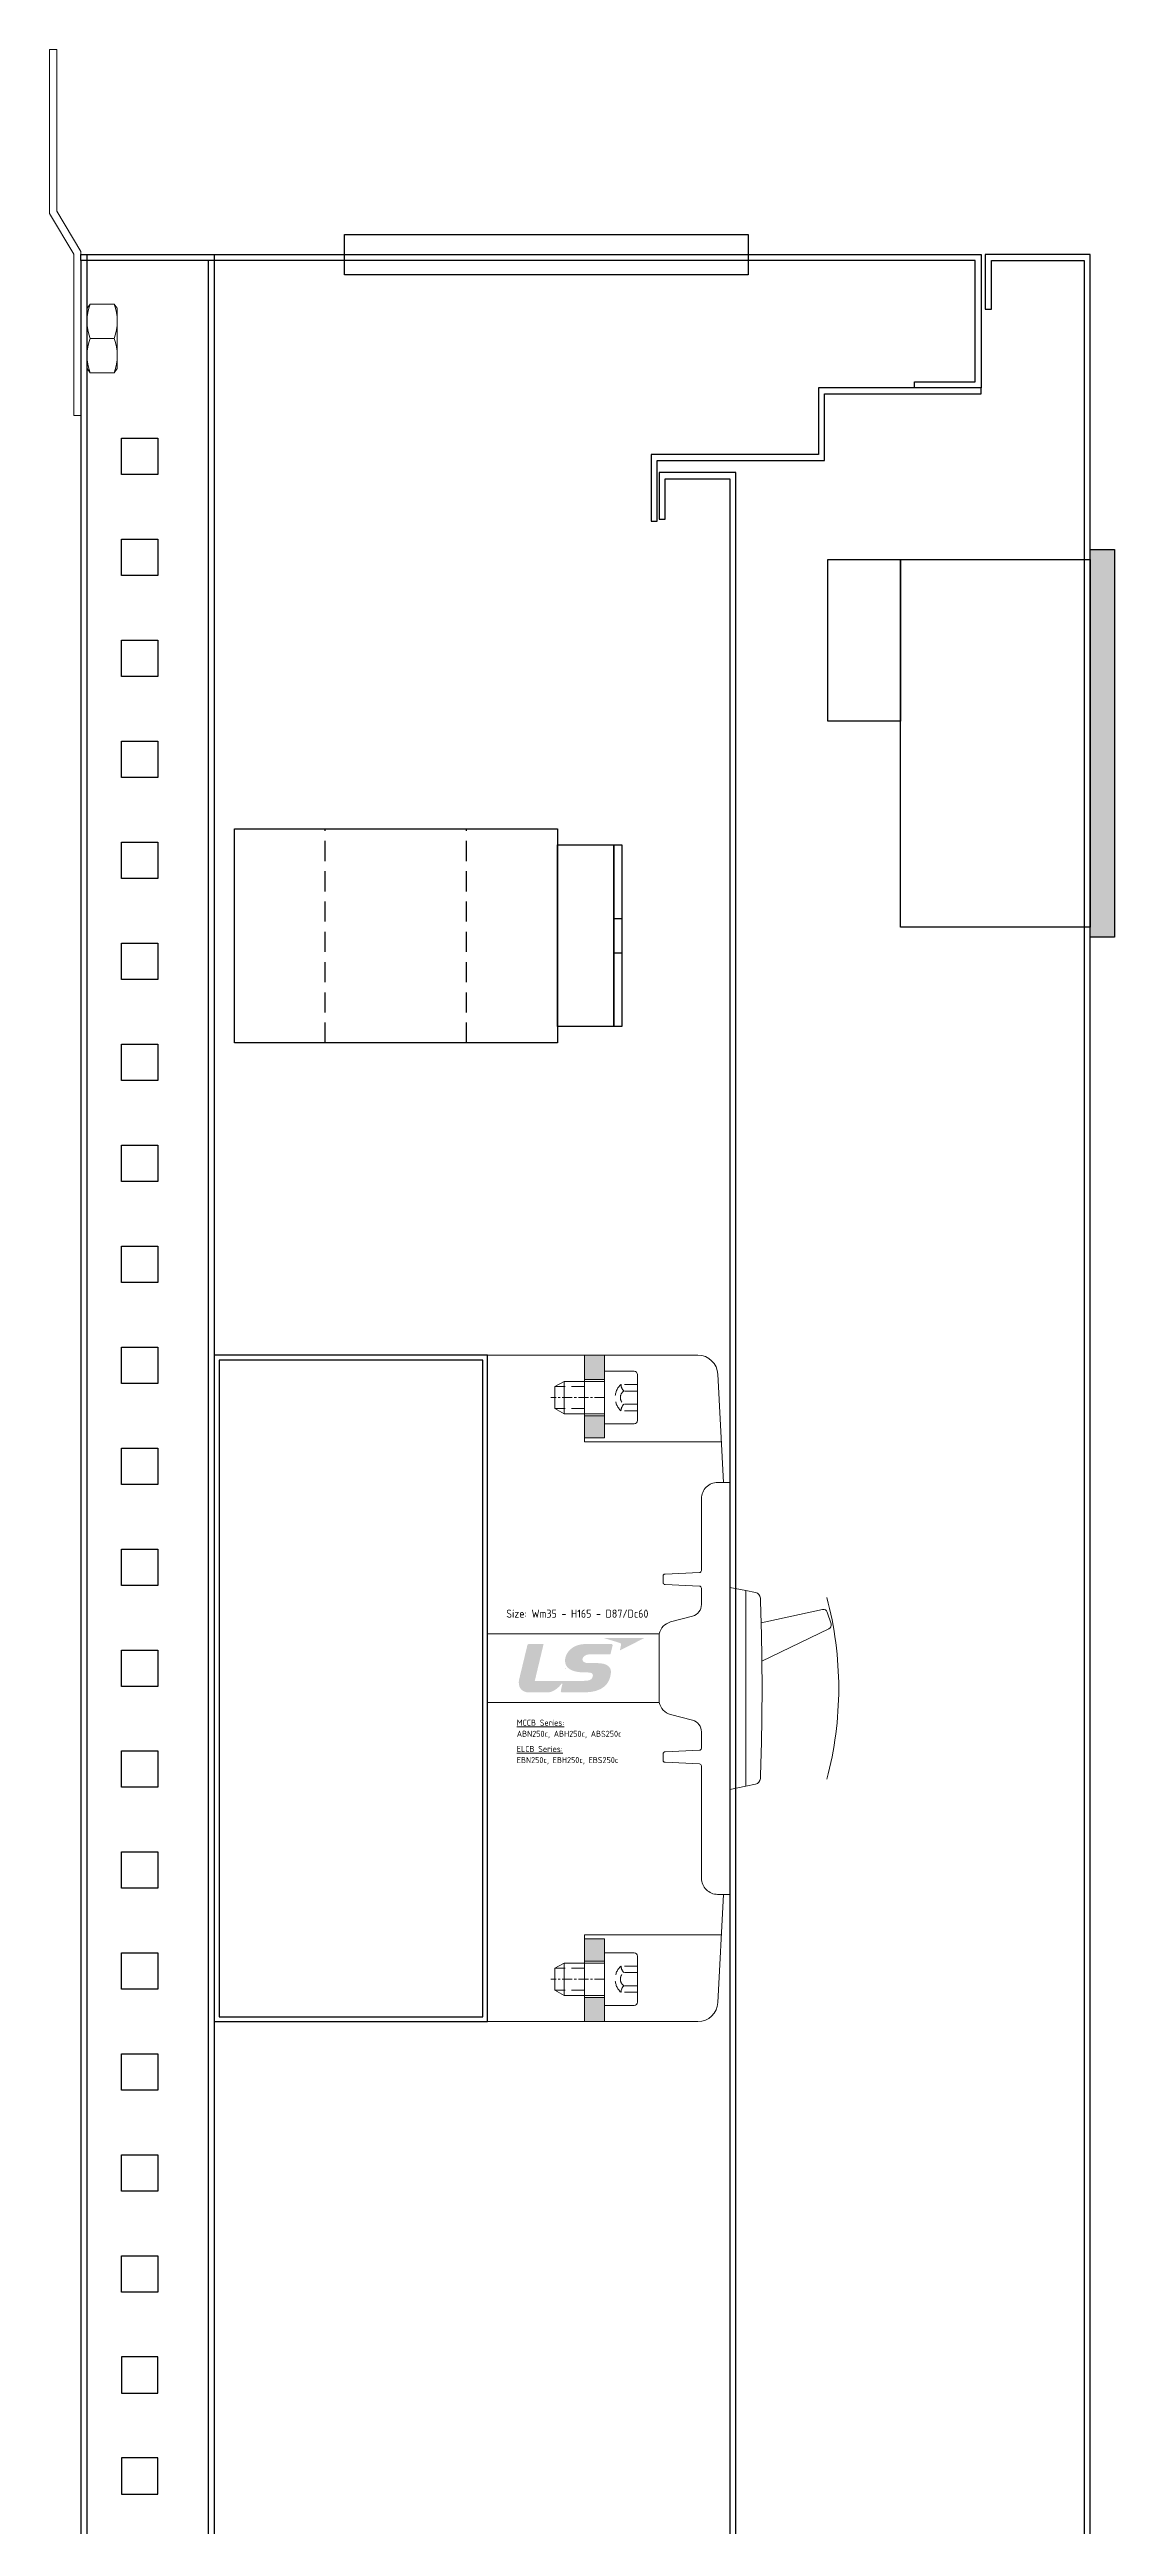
# Model space of a CAD drawing. Header units: millimetres. Extents: x 0 to 4783, y 0 to 3382.
# Drawn here: x 3307 to 3571, y 2111 to 2724 of the extents above; entities that cross this region are included whole.
import ezdxf
from ezdxf.enums import TextEntityAlignment as Align

# ---------------------------------------------------------------- set-up
doc = ezdxf.new("R2010")
doc.units = ezdxf.units.MM
for name, pattern in [('ASVLTYPE', [0.75, 0.5, -0.25]), ('CENTER', [2, 1.25, -0.25, 0.25, -0.25]), ('HIDDEN', [9.525, 6.35, -3.175]), ('HIDDEN2', [4.7625, 3.175, -1.5875])]:
    doc.linetypes.add(name, pattern=pattern)
for name, color, linetype, lineweight in [('0 TĂNG CỨNG', 7, 'Continuous', 15), ('hw_Auxiliary', 2, 'Continuous', 13), ('hw_Center', 4, 'CENTER', 9)]:
    doc.layers.add(name, color=color, linetype=linetype, lineweight=lineweight)
doc.styles.add('WD_IEC', font='isocp2.shx')

# ---------------------------------------------------------------- blocks, each defined once
blk = doc.blocks.new('eku10')
at = {"color": 5}
blk.add_line((53937.85, -17418.72), (53931.85, -17418.72), dxfattribs=at)
blk.add_lwpolyline([(53937.85, -17401.72), (53938.6, -17402.72), (53938.6, -17417.72), (53937.85, -17418.72, 0.176471), (53937.85, -17410.22, 0.176471), (53937.85, -17401.72), (53931.85, -17401.72), (53931.1, -17402.72), (53931.1, -17417.72), (53931.85, -17418.72, -0.176471), (53931.85, -17410.22), (53937.85, -17410.22)], format="xyb", dxfattribs=at)
blk.add_arc((53943.52, -17405.97), 12.42, 159.98404, 200.01596, dxfattribs=at)
blk = doc.blocks.new('EKU 10')
at = {"layer": '0 TĂNG CỨNG'}
blk.add_blockref('eku10', (-53934.85, 17418.72), dxfattribs=at)
blk = doc.blocks.new('*U12925')
for p, q in [((0, 6.5), (0, -6.5)), ((10, 4), (0, 4)), ((5, 4), (5, -4)), ((12.29, 2.7), (10, 4)), ((10, 4), (10, -4)), ((12.29, -2.7), (12.29, 2.7)), ((0, -4), (10, -4)), ((10, -4), (12.29, -2.7))]:
    blk.add_line(p, q)
at = {"linetype": 'HIDDEN2'}
for p, q in [((-8.12, 3.25), (-4.06, 3.25)), ((-8.12, 1.62), (-4.76, 1.62)), ((5, 2.7), (12.29, 2.7)), ((-8.12, -1.62), (-4.76, -1.62)), ((-8.12, -3.25), (-4.06, -3.25)), ((5, -2.7), (12.29, -2.7))]:
    blk.add_line(p, q, dxfattribs=at)
blk.add_lwpolyline([(0, 6.5), (-7.31, 6.5, 0.414214), (-8.12, 5.69), (-8.12, -5.69, 0.414214), (-7.31, -6.5), (0, -6.5)], format="xyb")
for centre, radius, start, end in [((-6.76, 3.45), 2.71, 317.73544, 355.83151), ((-5.86, 0), 1.96, 304.11387, 55.88613), ((-6.98, 0), 4.37, 311.91864, 48.08136), ((-6.39, -3.29), 2.33, 0.89323, 45.53982)]:
    blk.add_arc(centre, radius, start, end, dxfattribs=at)
at = {"layer": 'hw_Center', "ltscale": 2}
blk.add_line((0, 0), (13.29, 0), dxfattribs=at)
blk = doc.blocks.new('*U10959')
h = blk.add_hatch(color=10)
edge = h.paths.add_edge_path()
edge.add_spline(control_points=[(10.5597, 6.7227), (10.5597, 6.7227), (15.5292, 6.7227), (15.5292, 6.7227), (15.5292, 6.7227), (12.5227, 5.194), (12.5227, 5.194), (12.5227, 5.194), (12.6282, 5.6846), (12.6608, 5.831), (12.6957, 5.9856), (12.6412, 6.0887), (12.451, 6.1474), (12.2549, 6.2072), (10.5597, 6.7227), (10.5597, 6.7227)], knot_values=[0, 0, 0, 0, 1, 1, 1, 2, 2, 2, 3, 3, 3, 4, 4, 4, 5, 5, 5, 5], degree=3, periodic=0)
h = blk.add_hatch(color=152)
edge = h.paths.add_edge_path()
edge.add_spline(control_points=[(8.564, 2.4685), (8.9563, 2.4685), (9.1808, 2.3695), (9.1808, 2.1071), (9.1808, 1.9364), (9.0647, 1.7112), (8.9598, 1.6289), (8.7187, 1.4434), (8.5071, 1.4239), (7.3804, 1.4239), (7.3804, 1.4239), (1.9845, 1.4239), (1.9845, 1.4239), (1.9845, 1.4239), (3.0765, 6), (3.0765, 6), (3.0765, 6), (1.2699, 6), (1.2699, 6), (1.1455, 6), (1.099, 5.9656), (1.0613, 5.8181), (1.0613, 5.8181), (0.0442, 1.6058), (0.0442, 1.6058), (-0.1471, 0.7691), (0.2857, 0), (1.2486, 0), (2.2111, 0), (2.7619, 0), (3.5799, 0), (4.1541, 0), (4.8861, 0.4936), (5.2879, 1.0618), (5.3385, 1.1329), (5.4271, 1.146), (5.3916, 0.9943), (5.3208, 0.6944), (5.236, 0.3324), (5.2144, 0.2429), (5.1738, 0.067), (5.266, 0), (5.3495, 0), (5.3495, 0), (7.4326, 0), (8.0953, 0), (10.4251, 0), (11.3139, 1.1151), (11.4147, 2.4436), (11.4656, 3.1179), (10.9845, 3.6322), (9.6483, 3.6322), (9.6483, 3.6322), (8.9865, 3.6322), (8.6221, 3.6322), (8.2547, 3.6322), (7.8802, 3.7638), (7.8802, 4.0914), (7.8802, 4.4268), (8.308, 4.7296), (8.8585, 4.7296), (8.8585, 4.7296), (11.3596, 4.7296), (11.3596, 4.7296), (11.3596, 4.7296), (11.5587, 5.5206), (11.6019, 5.7037), (11.6558, 5.9342), (11.5877, 6), (11.4182, 6), (11.4182, 6), (8.3288, 6), (8.3288, 6), (6.5328, 6), (5.7269, 4.8013), (5.7269, 3.9445), (5.7269, 3.0871), (6.4178, 2.4697), (8.1984, 2.4697), (8.1984, 2.4697), (8.564, 2.4685), (8.564, 2.4685)], knot_values=[0, 0, 0, 0, 1, 1, 1, 2, 2, 2, 3, 3, 3, 4, 4, 4, 5, 5, 5, 6, 6, 6, 7, 7, 7, 8, 8, 8, 9, 9, 9, 10, 10, 10, 11, 11, 11, 12, 12, 12, 13, 13, 13, 14, 14, 14, 15, 15, 15, 16, 16, 16, 17, 17, 17, 18, 18, 18, 19, 19, 19, 20, 20, 20, 21, 21, 21, 22, 22, 22, 23, 23, 23, 24, 24, 24, 25, 25, 25, 26, 26, 26, 27, 27, 27, 27], degree=3, periodic=0)
at = {"layer": 'Defpoints', "color": 2, "linetype": 'ByBlock', "lineweight": 9}
blk.add_line((5.7544, 3), (5.7544, 3), dxfattribs=at)
blk = doc.blocks.new('*U10958')
at = {"linetype": 'ByBlock', "lineweight": 9}
h = blk.add_hatch(color=10, dxfattribs=at)
h.paths.add_polyline_path([(29, 82.5), (24, 82.5), (24, 76.5), (29, 76.5)])
h.paths.add_polyline_path([(24, 67.5), (24, 62), (29, 62), (29, 67.5)])
h = blk.add_hatch(color=10, dxfattribs=at)
h.paths.add_polyline_path([(29, -76.5), (24, -76.5), (24, -82.5), (29, -82.5)])
h.paths.add_polyline_path([(29, -67.5), (29, -62), (24, -62), (24, -67.5)])
at = {"color": 112, "linetype": 'ByBlock', "lineweight": 9}
blk.add_line((60, 25), (60, -25), dxfattribs=at)
at = {"color": 150, "linetype": 'ByBlock', "lineweight": 9}
blk.add_line((64, 24.2), (64, -24.2), dxfattribs=at)
at = {"linetype": 'ByBlock', "lineweight": 18, "ltscale": 15}
blk.add_lwpolyline([(58.44, -51), (57.07, -77.76, -0.399303), (52.08, -82.5), (0, -82.5), (0, 82.5), (52.08, 82.5, -0.399303), (57.07, 77.76), (58.44, 51)], format="xyb", dxfattribs=at)
at = {"color": 10, "linetype": 'ByBlock', "lineweight": 9}
for points in [[(29, 82.5), (24, 82.5), (24, 62), (29, 62)], [(29, 76.5), (24, 76.5), (24, 67.5), (29, 67.5)], [(29, -82.5), (24, -82.5), (24, -62), (29, -62)], [(29, -76.5), (24, -76.5), (24, -67.5), (29, -67.5)]]:
    blk.add_lwpolyline(points, close=True, dxfattribs=at)
for points in [[(24, 82.5), (24, 61), (57.93, 61)], [(24, -82.5), (24, -61), (57.93, -61)]]:
    blk.add_lwpolyline(points, dxfattribs=at)
at = {"color": 0, "linetype": 'ByBlock', "lineweight": 18}
blk.add_lwpolyline([(53, 24.82, 0.401491), (52.52, 25.32), (43.98, 25.69, -0.401491), (43.5, 26.19), (43.5, 27.81, -0.401491), (43.98, 28.31), (52.52, 28.68, 0.401491), (53, 29.18), (53, 47, -0.414214), (57, 51), (60, 51), (60, 25), (64, 24.2), (66.38, 23.73, -0.347339), (67.58, 22.32, -0.009301), (68, 0, -0.009301), (67.58, -22.32, -0.347339), (66.38, -23.73), (64, -24.2), (60, -25), (60, -51), (57, -51, -0.414214), (53, -47), (53, -19.18, 0.401491), (52.52, -18.68), (43.98, -18.31, -0.401491), (43.5, -17.81), (43.5, -16.19, -0.401491), (43.98, -15.69), (52.52, -15.32, 0.401491), (53, -14.82), (53, -10.79, 0.339454), (50.78, -7.89), (45.36, -6.44, -0.275977), (42.51, -3.5), (42.51, 5), (42.51, 13.5, -0.275977), (45.36, 16.44), (50.78, 17.89, 0.339454), (53, 20.79)], format="xyb", close=True, dxfattribs=at)
blk.add_lwpolyline([(67.78, 16.19), (82.98, 19.54, -0.386063), (84.15, 18.88), (85.09, 15.96, -0.374556), (84.58, 14.76), (67.96, 6.7)], format="xyb", dxfattribs=at)
at = {"linetype": 'ByBlock', "lineweight": 18, "ltscale": 15}
blk.add_lwpolyline([(42.51, -3.5), (0, -3.5), (0, 13.5), (42.51, 13.5)], close=True, dxfattribs=at)
at = {"layer": 'Defpoints', "color": 8, "linetype": 'HIDDEN', "lineweight": 9, "ltscale": 10}
blk.add_arc((0, 0), 87, 345, 15, dxfattribs=at)
at = {"color": 0, "linetype": 'ByBlock', "lineweight": 9, "xscale": 2, "yscale": 2, "zscale": 2}
blk.add_blockref('*U10959', (7.74, -1), dxfattribs=at)
at = {"layer": 'hw_Auxiliary', "color": 0, "linetype": 'ByBlock', "lineweight": 9, "rotation": 180}
blk.add_blockref('*U12925', (29, 72), dxfattribs=at)
at = {"layer": 'hw_Auxiliary', "color": 0, "linetype": 'ByBlock', "lineweight": 9, "xscale": -1}
blk.add_blockref('*U12925', (29, -72), dxfattribs=at)
at = {"color": 8, "linetype": 'ByBlock', "lineweight": 9, "style": 'WD_IEC'}
blk.add_text('Size: Wm35 - H165 - D87/Dc60', height=2, dxfattribs=at).set_placement((22.25, 18.5), align=Align.MIDDLE_CENTER)
at = {"layer": 'Defpoints', "color": 8, "linetype": 'ByBlock', "lineweight": 9, "style": 'WD_IEC'}
for s, p in [('%%UMCCB Series:', (7.25, -8.5)), ('ABN250c, ABH250c, ABS250c', (7.25, -11.25)), ('%%UELCB Series:', (7.25, -15)), ('EBN250c, EBH250c, EBS250c', (7.25, -17.75))]:
    blk.add_text(s, height=1.5, dxfattribs=at).set_placement(p, align=Align.MIDDLE_LEFT)
blk = doc.blocks.new('A$C30041796')
blk.add_hatch(color=6).paths.add_polyline_path([(71, 96), (65, 96), (65, 0), (71, 0)])
at = {"color": 6}
for points in [[(0, 93.5), (18, 93.5), (18, 53.5), (0, 53.5)], [(18, 93.5), (65, 93.5), (65, 2.5), (18, 2.5)], [(65, 96), (71, 96), (71, 0), (65, 0)]]:
    blk.add_lwpolyline(points, close=True, dxfattribs=at)
blk = doc.blocks.new('CML250A-2')
at = {"color": 85, "linetype": 'ASVLTYPE', "ltscale": 10}
for p, q in [((-4, 73.5), (49, 73.5)), ((-4, 38.5), (49, 38.5))]:
    blk.add_line(p, q, dxfattribs=at)
at = {"color": 85}
for p, q in [((18.25, 2), (18.25, 0)), ((26.75, 2), (26.75, 0))]:
    blk.add_line(p, q, dxfattribs=at)
for points in [[(-4, 96), (49, 96), (49, 16), (-4, 16)], [(0, 16), (45, 16), (45, 2), (0, 2)], [(0, 2), (45, 2), (45, 0), (0, 0)]]:
    blk.add_lwpolyline(points, close=True, dxfattribs=at)

msp = doc.modelspace()

# ---------------------------------------------------------------- linework, layer by layer
at = {"color": 8}
for p, q in [((3346.51, 2672.1), (3346.51, 1675.1)), ((3348.01, 2672.1), (3348.01, 1675.1))]:
    msp.add_line(p, q, dxfattribs=at)
at = {"color": 2}
msp.add_lwpolyline([(3380.25, 2678.6), (3480.25, 2678.6), (3480.25, 2668.6), (3380.25, 2668.6)], close=True, dxfattribs=at)
at = {"color": 7}
for points in [[(3521.51, 2642.1), (3536.51, 2642.1), (3536.51, 2672.1), (3316.51, 2672.1), (3316.51, 2673.6), (3348.01, 2673.6), (3348.01, 2672.1), (3346.51, 2672.1), (3346.51, 2672.1), (3315.01, 2672.1), (3315.01, 2673.6), (3538.01, 2673.6), (3538.01, 2640.6), (3521.51, 2640.6)], [(3540.51, 2660.1), (3540.51, 2672.1), (3563.51, 2672.1), (3563.51, 1677.1), (3540.51, 1677.1), (3540.51, 1689.1), (3539.01, 1689.1), (3539.01, 1675.6), (3565.01, 1675.6), (3565.01, 2673.6), (3539.01, 2673.6), (3539.01, 2660.1)]]:
    msp.add_lwpolyline(points, close=True, dxfattribs=at)
msp.add_lwpolyline([(3315.01, 1675.1), (3316.51, 1675.1), (3316.51, 2672.1), (3315.01, 2672.1)], close=True)
at = {"color": 3}
msp.add_lwpolyline([(3538.01, 2640.6), (3497.71, 2640.6), (3497.71, 2624.1), (3456.21, 2624.1), (3456.21, 2607.6), (3457.71, 2607.6), (3457.71, 2622.6), (3499.21, 2622.6), (3499.21, 2639.1), (3538.01, 2639.1)], close=True, dxfattribs=at)
at = {"color": 2, "ltscale": 3}
for points in [[(3325.01, 2628.1), (3334.01, 2628.1), (3334.01, 2619.1), (3325.01, 2619.1)], [(3325.01, 2603.1), (3334.01, 2603.1), (3334.01, 2594.1), (3325.01, 2594.1)], [(3325.01, 2578.1), (3334.01, 2578.1), (3334.01, 2569.1), (3325.01, 2569.1)], [(3325.01, 2553.1), (3334.01, 2553.1), (3334.01, 2544.1), (3325.01, 2544.1)], [(3325.01, 2528.1), (3334.01, 2528.1), (3334.01, 2519.1), (3325.01, 2519.1)], [(3325.01, 2503.1), (3334.01, 2503.1), (3334.01, 2494.1), (3325.01, 2494.1)], [(3325.01, 2478.1), (3334.01, 2478.1), (3334.01, 2469.1), (3325.01, 2469.1)], [(3325.01, 2453.1), (3334.01, 2453.1), (3334.01, 2444.1), (3325.01, 2444.1)], [(3325.01, 2428.1), (3334.01, 2428.1), (3334.01, 2419.1), (3325.01, 2419.1)], [(3325.01, 2403.1), (3334.01, 2403.1), (3334.01, 2394.1), (3325.01, 2394.1)], [(3325.01, 2378.1), (3334.01, 2378.1), (3334.01, 2369.1), (3325.01, 2369.1)], [(3325.01, 2353.1), (3334.01, 2353.1), (3334.01, 2344.1), (3325.01, 2344.1)], [(3325.01, 2328.1), (3334.01, 2328.1), (3334.01, 2319.1), (3325.01, 2319.1)], [(3325.01, 2303.1), (3334.01, 2303.1), (3334.01, 2294.1), (3325.01, 2294.1)], [(3325.01, 2278.1), (3334.01, 2278.1), (3334.01, 2269.1), (3325.01, 2269.1)], [(3325.01, 2253.1), (3334.01, 2253.1), (3334.01, 2244.1), (3325.01, 2244.1)], [(3325.01, 2228.1), (3334.01, 2228.1), (3334.01, 2219.1), (3325.01, 2219.1)], [(3325.01, 2203.1), (3334.01, 2203.1), (3334.01, 2194.1), (3325.01, 2194.1)], [(3325.01, 2178.1), (3334.01, 2178.1), (3334.01, 2169.1), (3325.01, 2169.1)], [(3325.01, 2144.1), (3334.01, 2144.1), (3334.01, 2153.1), (3325.01, 2153.1)], [(3325.01, 2119.1), (3334.01, 2119.1), (3334.01, 2128.1), (3325.01, 2128.1)]]:
    msp.add_lwpolyline(points, close=True, dxfattribs=at)
at = {"color": 6}
msp.add_lwpolyline([(3459.71, 2608.1), (3459.71, 2618.1), (3475.71, 2618.1), (3475.71, 1730.1), (3459.71, 1730.1), (3459.71, 1740.1), (3458.21, 1740.1), (3458.21, 1728.6), (3477.21, 1728.6), (3477.21, 2619.6), (3458.21, 2619.6), (3458.21, 2608.1)], close=True, dxfattribs=at)
at = {"color": 8}
for points in [[(3415.71, 2401.1), (3348.01, 2401.1), (3348.01, 2236.1), (3415.71, 2236.1)], [(3414.51, 2399.9), (3349.21, 2399.9), (3349.21, 2237.3), (3414.51, 2237.3)]]:
    msp.add_lwpolyline(points, close=True, dxfattribs=at)
at = {"layer": '0 TĂNG CỨNG'}
msp.add_lwpolyline([(3309.01, 2724.35), (3307.21, 2724.35), (3307.21, 2683.72), (3313.21, 2673.72), (3313.21, 2633.72), (3315.01, 2633.72), (3315.01, 2674.35), (3309.01, 2684.35)], close=True, dxfattribs=at)

# ---------------------------------------------------------------- block references
msp.add_blockref('EKU 10', (3320.26, 2644.35))
at = {"color": 7}
msp.add_blockref('A$C30041796', (3500.01, 2504.6), dxfattribs=at)
at = {"color": 1, "rotation": 90}
msp.add_blockref('CML250A-2', (3449.01, 2482.43), dxfattribs=at)
at = {"color": 0, "linetype": 'ByBlock', "lineweight": 9}
msp.add_blockref('*U10958', (3415.71, 2318.6), dxfattribs=at)

doc.saveas('drawing.dxf')
